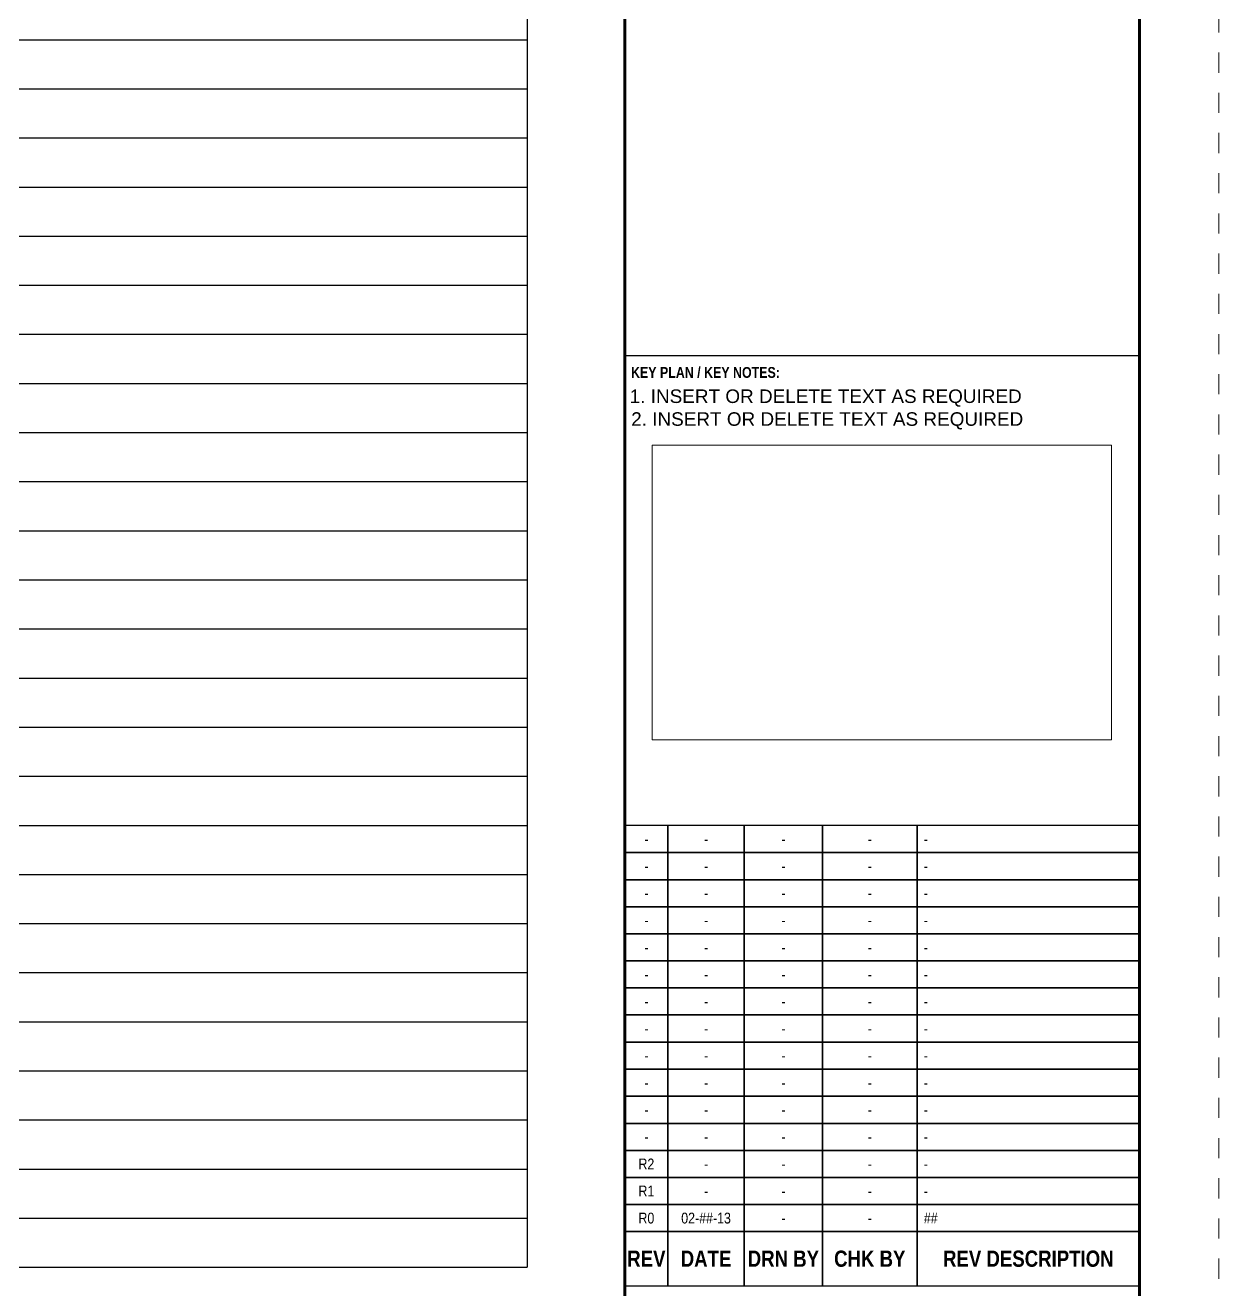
# Paper-space layout 'Symbols A2-3' of a CAD drawing. Header units: inches. Extents: x 0 to 23.5, y -6.1 to 17.1.
# Drawn here: x 17.57 to 23.5, y 4.55 to 10.84 of the extents above; entities that cross this region are included whole.
import ezdxf
from ezdxf.enums import TextEntityAlignment as Align

# ---------------------------------------------------------------- set-up
doc = ezdxf.new("R2010")
doc.units = ezdxf.units.IN
doc.linetypes.add('DASHDOT', pattern=[1, 0.5, -0.25, 0, -0.25])
doc.layers.add('G-ANNO-REFR', color=253, linetype='DASHDOT', lineweight=5, plot=False)
for name, color, linetype, lineweight in [('G-ANNO-TEXT', 3, 'Continuous', 15), ('G-ANNO-TTLB', 7, 'Continuous', 50), ('G-PAPR-GRAY', 251, 'Continuous', 15), ('G-PAPR-MEDM', 6, 'Continuous', 30), ('G-PAPR-THCK', 4, 'Continuous', 100), ('G-PAPR-THIN', 20, 'Continuous', 5)]:
    doc.layers.add(name, color=color, linetype=linetype, lineweight=lineweight)
doc.styles.add('NOTES', font='arial.ttf', dxfattribs={"height": 2})
doc.styles.add('SMALL', font='arial.ttf', dxfattribs={"height": 0.09375})
doc.styles.get("Standard").update_dxf_attribs({"font": 'swissc.ttf'})
doc.styles.add('SUB-TITLE', font='swisscb.ttf')
doc.styles.add('SUB-TITLE-2', font='swissc.ttf')
doc.styles.add('TITLE', font='swisscb.ttf')

# ---------------------------------------------------------------- blocks, each defined once
blk = doc.blocks.new('KEY CONTAINER')
blk.add_lwpolyline([(0, 0), (67.86, 0), (67.86, 43.58), (0, 43.58)], close=True)
blk = doc.blocks.new('*U171')
at = {"layer": 'G-ANNO-REFR'}
blk.add_lwpolyline([(0, 0), (597, 0), (597, 435), (0, 435)], close=True, dxfattribs=at)
at = {"layer": 'G-PAPR-MEDM'}
for points in [[(522, 233.49), (587, 233.49)], [(522, 167.27), (587, 167.27)], [(522, 146.75), (587, 146.75)]]:
    blk.add_lwpolyline(points, dxfattribs=at)
for points in [[(527.4, 174.11), (522, 174.11), (522, 170.69), (527.4, 170.69)], [(537.07, 174.11), (527.4, 174.11), (527.4, 170.69), (537.07, 170.69)], [(546.95, 174.11), (537.07, 174.11), (537.07, 170.69), (546.95, 170.69)], [(558.9, 174.11), (546.95, 174.11), (546.95, 170.69), (558.9, 170.69)], [(587, 174.11), (558.9, 174.11), (558.9, 170.69), (587, 170.69)], [(527.4, 170.69), (522, 170.69), (522, 167.27), (527.4, 167.27)], [(537.07, 170.69), (527.4, 170.69), (527.4, 167.27), (537.07, 167.27)], [(546.95, 170.69), (537.07, 170.69), (537.07, 167.27), (546.95, 167.27)], [(558.9, 170.69), (546.95, 170.69), (546.95, 167.27), (558.9, 167.27)], [(587, 170.69), (558.9, 170.69), (558.9, 167.27), (587, 167.27)], [(527.4, 167.27), (522, 167.27), (522, 163.85), (527.4, 163.85)], [(537.07, 167.27), (527.4, 167.27), (527.4, 163.85), (537.07, 163.85)], [(546.95, 167.27), (537.07, 167.27), (537.07, 163.85), (546.95, 163.85)], [(558.9, 167.27), (546.95, 167.27), (546.95, 163.85), (558.9, 163.85)], [(587, 167.27), (558.9, 167.27), (558.9, 163.85), (587, 163.85)], [(527.4, 163.85), (522, 163.85), (522, 160.43), (527.4, 160.43)], [(537.07, 163.85), (527.4, 163.85), (527.4, 160.43), (537.07, 160.43)], [(546.95, 163.85), (537.07, 163.85), (537.07, 160.43), (546.95, 160.43)], [(558.9, 163.85), (546.95, 163.85), (546.95, 160.43), (558.9, 160.43)], [(587, 163.85), (558.9, 163.85), (558.9, 160.43), (587, 160.43)], [(527.4, 160.43), (522, 160.43), (522, 157.01), (527.4, 157.01)], [(537.07, 160.43), (527.4, 160.43), (527.4, 157.01), (537.07, 157.01)], [(546.95, 160.43), (537.07, 160.43), (537.07, 157.01), (546.95, 157.01)], [(558.9, 160.43), (546.95, 160.43), (546.95, 157.01), (558.9, 157.01)], [(587, 160.43), (558.9, 160.43), (558.9, 157.01), (587, 157.01)], [(527.4, 157.01), (522, 157.01), (522, 153.59), (527.4, 153.59)], [(537.07, 157.01), (527.4, 157.01), (527.4, 153.59), (537.07, 153.59)], [(546.95, 157.01), (537.07, 157.01), (537.07, 153.59), (546.95, 153.59)], [(558.9, 157.01), (546.95, 157.01), (546.95, 153.59), (558.9, 153.59)], [(587, 157.01), (558.9, 157.01), (558.9, 153.59), (587, 153.59)], [(527.4, 153.59), (522, 153.59), (522, 150.17), (527.4, 150.17)], [(537.07, 153.59), (527.4, 153.59), (527.4, 150.17), (537.07, 150.17)], [(546.95, 153.59), (537.07, 153.59), (537.07, 150.17), (546.95, 150.17)], [(558.9, 153.59), (546.95, 153.59), (546.95, 150.17), (558.9, 150.17)], [(587, 153.59), (558.9, 153.59), (558.9, 150.17), (587, 150.17)], [(527.4, 150.17), (522, 150.17), (522, 146.75), (527.4, 146.75)], [(537.07, 150.17), (527.4, 150.17), (527.4, 146.75), (537.07, 146.75)], [(546.95, 150.17), (537.07, 150.17), (537.07, 146.75), (546.95, 146.75)], [(558.9, 150.17), (546.95, 150.17), (546.95, 146.75), (558.9, 146.75)], [(587, 150.17), (558.9, 150.17), (558.9, 146.75), (587, 146.75)], [(527.4, 146.75), (522, 146.75), (522, 143.32), (527.4, 143.32)], [(537.07, 146.75), (527.4, 146.75), (527.4, 143.32), (537.07, 143.32)], [(546.95, 146.75), (537.07, 146.75), (537.07, 143.32), (546.95, 143.32)], [(558.9, 146.75), (546.95, 146.75), (546.95, 143.32), (558.9, 143.32)], [(587, 146.75), (558.9, 146.75), (558.9, 143.32), (587, 143.32)], [(527.4, 143.32), (522, 143.32), (522, 139.9), (527.4, 139.9)], [(537.07, 143.32), (527.4, 143.32), (527.4, 139.9), (537.07, 139.9)], [(546.95, 143.32), (537.07, 143.32), (537.07, 139.9), (546.95, 139.9)], [(558.9, 143.32), (546.95, 143.32), (546.95, 139.9), (558.9, 139.9)], [(587, 143.32), (558.9, 143.32), (558.9, 139.9), (587, 139.9)], [(527.4, 139.9), (522, 139.9), (522, 136.48), (527.4, 136.48)], [(537.07, 139.9), (527.4, 139.9), (527.4, 136.48), (537.07, 136.48)], [(546.95, 139.9), (537.07, 139.9), (537.07, 136.48), (546.95, 136.48)], [(558.9, 139.9), (546.95, 139.9), (546.95, 136.48), (558.9, 136.48)], [(587, 139.9), (558.9, 139.9), (558.9, 136.48), (587, 136.48)], [(527.4, 136.48), (522, 136.48), (522, 133.06), (527.4, 133.06)], [(537.07, 136.48), (527.4, 136.48), (527.4, 133.06), (537.07, 133.06)], [(546.95, 136.48), (537.07, 136.48), (537.07, 133.06), (546.95, 133.06)], [(558.9, 136.48), (546.95, 136.48), (546.95, 133.06), (558.9, 133.06)], [(587, 136.48), (558.9, 136.48), (558.9, 133.06), (587, 133.06)], [(527.4, 133.06), (522, 133.06), (522, 129.64), (527.4, 129.64)], [(537.07, 133.06), (527.4, 133.06), (527.4, 129.64), (537.07, 129.64)], [(546.95, 133.06), (537.07, 133.06), (537.07, 129.64), (546.95, 129.64)], [(558.9, 133.06), (546.95, 133.06), (546.95, 129.64), (558.9, 129.64)], [(587, 133.06), (558.9, 133.06), (558.9, 129.64), (587, 129.64)], [(527.4, 129.64), (522, 129.64), (522, 126.22), (527.4, 126.22)], [(537.07, 129.64), (527.4, 129.64), (527.4, 126.22), (537.07, 126.22)], [(546.95, 129.64), (537.07, 129.64), (537.07, 126.22), (546.95, 126.22)], [(558.9, 129.64), (546.95, 129.64), (546.95, 126.22), (558.9, 126.22)], [(587, 129.64), (558.9, 129.64), (558.9, 126.22), (587, 126.22)], [(527.4, 126.22), (522, 126.22), (522, 122.8), (527.4, 122.8)], [(537.07, 126.22), (527.4, 126.22), (527.4, 122.8), (537.07, 122.8)], [(546.95, 126.22), (537.07, 126.22), (537.07, 122.8), (546.95, 122.8)], [(558.9, 126.22), (546.95, 126.22), (546.95, 122.8), (558.9, 122.8)], [(587, 126.22), (558.9, 126.22), (558.9, 122.8), (587, 122.8)], [(527.4, 122.8), (522, 122.8), (522, 115.96), (527.4, 115.96)], [(537.07, 122.8), (527.4, 122.8), (527.4, 115.96), (537.07, 115.96)], [(546.95, 122.8), (537.07, 122.8), (537.07, 115.96), (546.95, 115.96)], [(558.9, 122.8), (546.95, 122.8), (546.95, 115.96), (558.9, 115.96)], [(587, 122.8), (558.9, 122.8), (558.9, 115.96), (587, 115.96)], [(522, 115.96), (587, 115.96), (587, 112.53), (522, 112.53)]]:
    blk.add_lwpolyline(points, close=True, dxfattribs=at)
at = {"layer": 'G-PAPR-THCK'}
blk.add_lwpolyline([(20, 425), (587, 425), (587, 10), (20, 10)], close=True, dxfattribs=at)
blk.add_lwpolyline([(522, 10), (522, 425)], dxfattribs=at)
at = {"layer": 'G-PAPR-THIN'}
blk.add_lwpolyline([(522, 425), (587, 425), (587, 10), (522, 10)], close=True, dxfattribs=at)
at = {"layer": 'G-PAPR-THIN', "xscale": 0.8552631579099921, "yscale": 0.8552631579099921, "zscale": 0.8552631579099921}
blk.add_blockref('KEY CONTAINER', (525.42, 184.92), dxfattribs=at)
at = {"layer": 'G-ANNO-TEXT'}
for tag, p, height, style in [('GENERAL_NOTES_001', (522.6, 418.95), 1.71, 'NOTES'), ('GENERAL_NOTES_002', (522.86, 416.07), 1.71, 'NOTES'), ('GENERAL_NOTES_003', (522.86, 413.19), 1.71, 'NOTES'), ('GENERAL_NOTES_004', (522.86, 410.31), 1.71, 'NOTES'), ('GENERAL_NOTES_005', (522.86, 407.43), 1.71, 'NOTES'), ('GENERAL_NOTES_006', (522.86, 404.55), 1.71, 'NOTES'), ('GENERAL_NOTES_007', (522.86, 401.7), 1.71, 'NOTES'), ('GENERAL_NOTES_008', (522.79, 398.82), 1.71, 'NOTES'), ('GENERAL_NOTES_009', (522.86, 395.93), 1.71, 'NOTES'), ('GENERAL_NOTES_010', (522.86, 393.05), 1.71, 'NOTES'), ('GENERAL_NOTES_011', (522.86, 390.17), 1.71, 'NOTES'), ('GENERAL_NOTES_012', (522.86, 387.29), 1.71, 'NOTES'), ('GENERAL_NOTES_013', (522.86, 384.41), 1.71, 'NOTES'), ('GENERAL_NOTES_014', (522.86, 381.53), 1.71, 'NOTES'), ('GENERAL_NOTES_015', (522.86, 378.65), 1.71, 'NOTES'), ('GENERAL_NOTES_016', (522.86, 375.77), 1.71, 'NOTES'), ('GENERAL_NOTES_017', (522.75, 372.89), 1.71, 'NOTES'), ('GENERAL_NOTES_018', (522.86, 370), 1.71, 'NOTES'), ('GENERAL_NOTES_019', (522.82, 367.12), 1.71, 'NOTES'), ('GENERAL_NOTES_020', (522.86, 364.24), 1.71, 'NOTES'), ('GENERAL_NOTES_021', (522.76, 361.36), 1.71, 'NOTES'), ('GENERAL_NOTES_022', (522.86, 358.48), 1.71, 'NOTES'), ('GENERAL_NOTES_023', (522.77, 355.6), 1.71, 'NOTES'), ('GENERAL_NOTES_024', (522.86, 352.72), 1.71, 'NOTES'), ('GENERAL_NOTES_025', (522.74, 349.84), 1.71, 'NOTES'), ('GENERAL_NOTES_026', (522.86, 346.96), 1.71, 'NOTES'), ('GENERAL_NOTES_027', (522.86, 344.07), 1.71, 'NOTES'), ('GENERAL_NOTES_028', (522.86, 341.19), 1.71, 'NOTES'), ('GENERAL_NOTES_029', (522.86, 338.31), 1.71, 'NOTES'), ('GENERAL_NOTES_030', (522.76, 335.43), 1.71, 'NOTES'), ('GENERAL_NOTES_031', (522.86, 332.55), 1.71, 'NOTES'), ('GENERAL_NOTES_032', (522.86, 329.67), 1.71, 'NOTES'), ('GENERAL_NOTES_033', (522.86, 326.79), 1.71, 'NOTES'), ('GENERAL_NOTES_034', (522.76, 323.91), 1.71, 'NOTES'), ('GENERAL_NOTES_035', (522.86, 321.02), 1.71, 'NOTES'), ('SHEET_NOTES_001', (522.6, 299.97), 1.71, 'NOTES'), ('SHEET_NOTES_002', (522.79, 297.09), 1.71, 'NOTES'), ('SHEET_NOTES_003', (522.75, 294.21), 1.71, 'NOTES'), ('SHEET_NOTES_004', (522.82, 291.33), 1.71, 'NOTES'), ('SHEET_NOTES_005', (522.76, 288.45), 1.71, 'NOTES'), ('SHEET_NOTES_006', (522.77, 285.57), 1.71, 'NOTES'), ('SHEET_NOTES_007', (522.74, 282.68), 1.71, 'NOTES'), ('KEY_NOTES_001', (522.6, 227.5), 1.71, 'NOTES'), ('KEY_NOTES_002', (522.79, 224.62), 1.71, 'NOTES'), ('CLIENTNAME', (522.76, 103.62), 2.57, 'SUB-TITLE-2'), ('CLIENTADDRESS1', (522.76, 100.14), 1.71, 'SUB-TITLE-2'), ('CLIENTADDRESS2', (522.76, 97.24), 1.71, 'SUB-TITLE-2'), ('CLIENTPHONE', (522.76, 94.39), 1.71, 'SUB-TITLE-2'), ('DRAWING_NO', (538.25, 58.25), 3.42, 'SUB-TITLE-2')]:
    blk.add_attdef(tag, p, '', height=height, dxfattribs=dict(at, style=style))
at = {"layer": 'G-ANNO-TEXT', "style": 'SUB-TITLE-2'}
for tag, p in [('REV_NO14', (524.7, 172.4)), ('REV_DATE14', (532.24, 172.4)), ('DRAWN_BY14', (542.01, 172.4)), ('CHECKED_BY14', (552.92, 172.4)), ('REV_NO13', (524.7, 168.98)), ('REV_DATE13', (532.24, 168.98)), ('DRAWN_BY13', (542.01, 168.98)), ('CHECKED_BY13', (552.92, 168.98)), ('REV_NO12', (524.7, 165.56)), ('REV_DATE12', (532.24, 165.56)), ('DRAWN_BY12', (542.01, 165.56)), ('CHECKED_BY12', (552.92, 165.56)), ('REV_NO11', (524.7, 162.14)), ('REV_DATE11', (532.24, 162.14)), ('DRAWN_BY11', (542.01, 162.14)), ('CHECKED_BY11', (552.92, 162.14)), ('REV_NO10', (524.7, 158.72)), ('REV_DATE10', (532.24, 158.72)), ('DRAWN_BY10', (542.01, 158.72)), ('CHECKED_BY10', (552.92, 158.72)), ('REV_NO9', (524.7, 155.3)), ('REV_DATE9', (532.24, 155.3)), ('DRAWN_BY9', (542.01, 155.3)), ('CHECKED_BY9', (552.92, 155.3)), ('REV_NO8', (524.7, 151.88)), ('REV_DATE8', (532.24, 151.88)), ('DRAWN_BY8', (542.01, 151.88)), ('CHECKED_BY8', (552.92, 151.88)), ('REV_NO7', (524.7, 148.46)), ('REV_DATE7', (532.24, 148.46)), ('DRAWN_BY7', (542.01, 148.46)), ('CHECKED_BY7', (552.92, 148.46)), ('REV_NO6', (524.7, 145.03)), ('REV_DATE6', (532.24, 145.03)), ('DRAWN_BY6', (542.01, 145.03)), ('CHECKED_BY6', (552.92, 145.03)), ('REV_NO5', (524.7, 141.61)), ('REV_DATE5', (532.24, 141.61)), ('DRAWN_BY5', (542.01, 141.61)), ('CHECKED_BY5', (552.92, 141.61)), ('REV_NO4', (524.7, 138.19)), ('REV_DATE4', (532.24, 138.19)), ('DRAWN_BY4', (542.01, 138.19)), ('CHECKED_BY4', (552.92, 138.19)), ('REV_NO3', (524.7, 134.77)), ('REV_DATE3', (532.24, 134.77)), ('DRAWN_BY3', (542.01, 134.77)), ('CHECKED_BY3', (552.92, 134.77)), ('REV_NO2', (524.7, 131.35)), ('REV_DATE2', (532.24, 131.35)), ('DRAWN_BY2', (542.01, 131.35)), ('CHECKED_BY2', (552.92, 131.35)), ('REV_NO1', (524.7, 127.93)), ('REV_DATE1', (532.24, 127.93)), ('DRAWN_BY1', (542.01, 127.93)), ('CHECKED_BY1', (552.92, 127.93)), ('REV_NO0', (524.7, 124.51)), ('REV_DATE0', (532.24, 124.51)), ('DRAWN_BY0', (542.01, 124.51)), ('CHECKED_BY0', (552.92, 124.51))]:
    blk.add_attdef(tag, text='', height=1.37, dxfattribs=at).set_placement(p, align=Align.MIDDLE)
for tag, p in [('REV_DESCRIPTION14', (559.75, 172.4)), ('REV_DESCRIPTION13', (559.75, 168.98)), ('REV_DESCRIPTION12', (559.75, 165.56)), ('REV_DESCRIPTION11', (559.75, 162.14)), ('REV_DESCRIPTION10', (559.75, 158.72)), ('REV_DESCRIPTION9', (559.75, 155.3)), ('REV_DESCRIPTION8', (559.75, 151.88)), ('REV_DESCRIPTION7', (559.75, 148.46)), ('REV_DESCRIPTION6', (559.75, 145.03)), ('REV_DESCRIPTION5', (559.75, 141.61)), ('REV_DESCRIPTION4', (559.75, 138.19)), ('REV_DESCRIPTION3', (559.75, 134.77)), ('REV_DESCRIPTION2', (559.75, 131.35)), ('REV_DESCRIPTION1', (559.75, 127.93)), ('REV_DESCRIPTION0', (559.75, 124.51))]:
    blk.add_attdef(tag, text='', height=1.37, dxfattribs=at).set_placement(p, align=Align.MIDDLE_LEFT)
for tag, p in [('PROJECT_NAME1', (538.25, 91.88)), ('PROJECT_NAME2', (538.25, 88.46)), ('PROJECT_CODE', (538.25, 84.41)), ('RELEASE', (538.25, 80.62)), ('STAGE', (538.25, 76.76)), ('DRAWING_TITLE', (538.25, 72.91))]:
    blk.add_attdef(tag, text='', height=2.05, dxfattribs=at).set_placement(p, align=Align.TOP_LEFT)
at = {"layer": 'G-ANNO-TEXT'}
for tag, height, style, p in [('CURRENT_REV', 3.42, 'TITLE', (579.3, 58.25)), ('DRAWN_BY', 2.05, 'SUB-TITLE-2', (529.7, 50.63)), ('CHECKED_BY', 2.05, 'SUB-TITLE-2', (545.95, 50.63)), ('SCALE', 2.05, 'SUB-TITLE-2', (563.05, 50.63)), ('ISSUE_DATE', 2.05, 'SUB-TITLE-2', (579.3, 50.63))]:
    blk.add_attdef(tag, text='', height=height, dxfattribs=dict(at, style=style)).set_placement(p, align=Align.CENTER)
at = {"layer": 'G-ANNO-TEXT', "style": 'SUB-TITLE'}
blk.add_attdef('FILE_NAME', text='', height=1.37, rotation=90, dxfattribs=at).set_placement((587.85, 19.35), align=Align.TOP_LEFT)
at = {"layer": 'G-PAPR-MEDM', "lineweight": 50, "style": 'TITLE'}
blk.add_text('KEY PLAN / KEY NOTES:', height=1.3684, dxfattribs=at).set_placement((522.76, 230.68))
at = {"layer": 'G-PAPR-MEDM', "lineweight": 50, "style": 'SUB-TITLE'}
for s, height, p in [('REV', 2.053, (524.7, 119.38)), ('DATE', 2.053, (532.24, 119.38)), ('DRN BY', 2.053, (542.01, 119.38)), ('CHK BY', 2.053, (552.92, 119.38)), ('REV DESCRIPTION', 2.0526, (572.95, 119.38))]:
    blk.add_text(s, height=height, dxfattribs=at).set_placement(p, align=Align.MIDDLE)
blk = doc.blocks.new('*T141')
at = {"layer": 'G-PAPR-GRAY', "color": 7, "linetype": 'ByBlock', "lineweight": -2, "transparency": 16777216}
for p, q in [((0, 0), (6.304, 0)), ((0, 0), (0, -0.2443)), ((0, -3.1756), (1.5456, -3.1756)), ((0, -3.1756), (0, -3.4199)), ((1.5456, -3.1756), (1.5456, -3.4199)), ((0, -6.3513), (1.5456, -6.3513)), ((0, -6.3513), (0, -6.5956)), ((1.5456, -6.3513), (1.5456, -6.5956)), ((0, -9.5269), (1.5456, -9.5269)), ((0, -9.5269), (0, -9.7712)), ((1.5456, -9.5269), (1.5456, -9.7712))]:
    blk.add_line(p, q, dxfattribs=at)
at = {"layer": 'G-PAPR-GRAY', "linetype": 'ByBlock', "lineweight": -2, "transparency": 16777216}
for p, q in [((6.304, 0), (6.304, -0.2443)), ((6.304, -3.1756), (6.304, -3.4199)), ((6.304, -6.3513), (6.304, -6.5956)), ((6.304, -9.5269), (6.304, -9.7712))]:
    blk.add_line(p, q, dxfattribs=at)
at = {"layer": 'G-PAPR-GRAY', "color": 0, "linetype": 'ByBlock', "lineweight": -2, "transparency": 16777216}
for p, q in [((0, -0.2443), (6.304, -0.2443)), ((0, -0.2443), (0, -3.1756)), ((1.5456, -0.2443), (1.5456, -2.6871)), ((6.304, -0.2443), (6.304, -3.1756)), ((0, -0.4886), (6.304, -0.4886)), ((0, -0.7328), (6.304, -0.7328)), ((0, -0.9771), (6.304, -0.9771)), ((0, -1.2214), (6.304, -1.2214)), ((0, -1.4657), (6.304, -1.4657)), ((0, -1.71), (6.304, -1.71)), ((0, -1.9542), (6.304, -1.9542)), ((0, -2.1985), (6.304, -2.1985)), ((0, -2.4428), (6.304, -2.4428)), ((0, -2.6871), (6.304, -2.6871)), ((0, -2.9314), (6.304, -2.9314)), ((1.5456, -2.9314), (1.5456, -3.1756)), ((1.5456, -3.1756), (6.304, -3.1756)), ((0, -3.4199), (6.304, -3.4199)), ((0, -3.4199), (0, -6.3513)), ((1.5456, -3.4199), (1.5456, -5.3742)), ((6.304, -3.4199), (6.304, -6.3513)), ((0, -3.6642), (6.304, -3.6642)), ((0, -3.9085), (6.304, -3.9085)), ((0, -4.1528), (6.304, -4.1528)), ((0, -4.397), (6.304, -4.397)), ((0, -4.6413), (6.304, -4.6413)), ((0, -4.8856), (6.304, -4.8856)), ((0, -5.1299), (6.304, -5.1299)), ((0, -5.3742), (6.304, -5.3742)), ((0, -5.6184), (6.304, -5.6184)), ((1.5456, -5.6184), (1.5456, -6.3513)), ((0, -5.8627), (6.304, -5.8627)), ((0, -6.107), (6.304, -6.107)), ((1.5456, -6.3513), (6.304, -6.3513)), ((0, -6.5956), (6.304, -6.5956)), ((0, -6.5956), (0, -9.5269)), ((1.5456, -6.5956), (1.5456, -8.0612)), ((6.304, -6.5956), (6.304, -9.5269)), ((0, -6.8398), (6.304, -6.8398)), ((0, -7.0841), (6.304, -7.0841)), ((0, -7.3284), (6.304, -7.3284)), ((0, -7.5727), (6.304, -7.5727)), ((0, -7.817), (6.304, -7.817)), ((0, -8.0612), (6.304, -8.0612)), ((0, -8.3055), (6.304, -8.3055)), ((1.5456, -8.3055), (1.5456, -9.5269)), ((0, -8.5498), (6.304, -8.5498)), ((0, -8.7941), (6.304, -8.7941)), ((0, -9.0384), (6.304, -9.0384)), ((0, -9.2826), (6.304, -9.2826)), ((1.5456, -9.5269), (6.304, -9.5269)), ((0, -9.7712), (6.304, -9.7712)), ((0, -9.7712), (0, -10.7483)), ((1.5456, -9.7712), (1.5456, -10.7483)), ((6.304, -9.7712), (6.304, -10.7483)), ((0, -10.0155), (6.304, -10.0155)), ((0, -10.2598), (6.304, -10.2598)), ((0, -10.504), (6.304, -10.504)), ((0, -10.7483), (6.304, -10.7483))]:
    blk.add_line(p, q, dxfattribs=at)
at = {"layer": 'G-PAPR-GRAY', "color": 9, "transparency": 16777216}
for points in [[(0, 0), (0, -0.2443), (6.304, 0), (6.304, -0.2443)], [(0, -3.1756), (0, -3.4199), (1.5456, -3.1756), (1.5456, -3.4199)], [(0, -6.3513), (0, -6.5956), (1.5456, -6.3513), (1.5456, -6.5956)], [(0, -9.5269), (0, -9.7712), (1.5456, -9.5269), (1.5456, -9.7712)]]:
    blk.add_solid(points, dxfattribs=at)
at = {"layer": 'G-PAPR-GRAY', "color": 7, "transparency": 16777216, "char_height": 0.09456, "attachment_point": 2, "style": 'SMALL'}
for s, insert, width in [('{\\fArial|b0|i0|c0;WALLS', (3.152, -0.0591), 6.1858), ('{\\fArial|b0|i0|c0;', (0.7728, -0.3034), 1.427449), ('{\\fArial|b0|i0|c0;', (3.9248, -0.3034), 4.640151), ('{\\fArial|b0|i0|c0;', (0.7728, -0.5477), 1.427449), ('{\\fArial|b0|i0|c0;', (3.9248, -0.5477), 4.640151), ('{\\fArial|b0|i0|c0;', (0.7728, -0.7919), 1.427449), ('{\\fArial|b0|i0|c0;', (3.9248, -0.7919), 4.640151), ('{\\fArial|b0|i0|c0;', (0.7728, -1.0362), 1.427449), ('{\\fArial|b0|i0|c0;', (3.9248, -1.0362), 4.640151), ('{\\fArial|b0|i0|c0;', (0.7728, -1.2805), 1.427449), ('{\\fArial|b0|i0|c0;', (3.9248, -1.2805), 4.640151), ('{\\fArial|b0|i0|c0;', (0.7728, -1.5248), 1.427449), ('{\\fArial|b0|i0|c0;', (3.9248, -1.5248), 4.640151), ('{\\fArial|b0|i0|c0;', (0.7728, -1.7691), 1.427449), ('{\\fArial|b0|i0|c0;', (3.9248, -1.7691), 4.640151), ('{\\fArial|b0|i0|c0;', (0.7728, -2.0133), 1.427449), ('{\\fArial|b0|i0|c0;', (3.9248, -2.0133), 4.640151), ('{\\fArial|b0|i0|c0;', (0.7728, -2.2576), 1.427449), ('{\\fArial|b0|i0|c0;', (3.9248, -2.2576), 4.640151), ('{\\fArial|b0|i0|c0;', (0.7728, -2.5019), 1.427449), ('{\\fArial|b0|i0|c0;', (3.9248, -2.5019), 4.640151), ('{\\fArial|b0|i0|c0;SKIRTING', (3.152, -2.7462), 6.1858), ('{\\fArial|b0|i0|c0;', (0.7728, -2.9905), 1.427449), ('{\\fArial|b0|i0|c0;', (3.9248, -2.9905), 4.640151), ('{\\fArial|b0|i0|c0;', (0.7728, -3.2347), 1.427449), ('{\\fArial|b0|i0|c0;', (0.7728, -3.479), 1.427449), ('{\\fArial|b0|i0|c0;', (3.9248, -3.479), 4.640151), ('{\\fArial|b0|i0|c0;', (0.7728, -3.7233), 1.427449), ('{\\fArial|b0|i0|c0;', (3.9248, -3.7233), 4.640151), ('{\\fArial|b0|i0|c0;', (0.7728, -3.9676), 1.427449), ('{\\fArial|b0|i0|c0;', (3.9248, -3.9676), 4.640151), ('{\\fArial|b0|i0|c0;', (0.7728, -4.2119), 1.427449), ('{\\fArial|b0|i0|c0;', (3.9248, -4.2119), 4.640151), ('{\\fArial|b0|i0|c0;', (0.7728, -4.4561), 1.427449), ('{\\fArial|b0|i0|c0;', (3.9248, -4.4561), 4.640151), ('{\\fArial|b0|i0|c0;', (0.7728, -4.7004), 1.427449), ('{\\fArial|b0|i0|c0;', (3.9248, -4.7004), 4.640151), ('{\\fArial|b0|i0|c0;', (0.7728, -4.9447), 1.427449), ('{\\fArial|b0|i0|c0;', (3.9248, -4.9447), 4.640151), ('{\\fArial|b0|i0|c0;', (0.7728, -5.189), 1.427449), ('{\\fArial|b0|i0|c0;', (3.9248, -5.189), 4.640151), ('{\\fArial|b0|i0|c0;FLOORING', (3.152, -5.4333), 6.1858), ('{\\fArial|b0|i0|c0;', (0.7728, -5.6775), 1.427449), ('{\\fArial|b0|i0|c0;', (3.9248, -5.6775), 4.640151), ('{\\fArial|b0|i0|c0;', (0.7728, -5.9218), 1.427449), ('{\\fArial|b0|i0|c0;', (3.9248, -5.9218), 4.640151), ('{\\fArial|b0|i0|c0;', (0.7728, -6.1661), 1.427449), ('{\\fArial|b0|i0|c0;', (3.9248, -6.1661), 4.640151), ('{\\fArial|b0|i0|c0;', (0.7728, -6.4104), 1.427449), ('{\\fArial|b0|i0|c0;', (0.7728, -6.6547), 1.427449), ('{\\fArial|b0|i0|c0;', (3.9248, -6.6547), 4.640151), ('{\\fArial|b0|i0|c0;', (0.7728, -6.8989), 1.427449), ('{\\fArial|b0|i0|c0;', (3.9248, -6.8989), 4.640151), ('{\\fArial|b0|i0|c0;', (0.7728, -7.1432), 1.427449), ('{\\fArial|b0|i0|c0;', (3.9248, -7.1432), 4.640151), ('{\\fArial|b0|i0|c0;', (0.7728, -7.3875), 1.427449), ('{\\fArial|b0|i0|c0;', (3.9248, -7.3875), 4.640151), ('{\\fArial|b0|i0|c0;', (0.7728, -7.6318), 1.427449), ('{\\fArial|b0|i0|c0;', (3.9248, -7.6318), 4.640151), ('{\\fArial|b0|i0|c0;', (0.7728, -7.8761), 1.427449), ('{\\fArial|b0|i0|c0;', (3.9248, -7.8761), 4.640151), ('{\\fArial|b0|i0|c0;CEILING', (3.152, -8.1203), 6.1858), ('{\\fArial|b0|i0|c0;', (0.7728, -8.3646), 1.427449), ('{\\fArial|b0|i0|c0;', (3.9248, -8.3646), 4.640151), ('{\\fArial|b0|i0|c0;', (0.7728, -8.6089), 1.427449), ('{\\fArial|b0|i0|c0;', (3.9248, -8.6089), 4.640151), ('{\\fArial|b0|i0|c0;', (0.7728, -8.8532), 1.427449), ('{\\fArial|b0|i0|c0;', (3.9248, -8.8532), 4.640151), ('{\\fArial|b0|i0|c0;', (0.7728, -9.0975), 1.427449), ('{\\fArial|b0|i0|c0;', (3.9248, -9.0975), 4.640151), ('{\\fArial|b0|i0|c0;', (0.7728, -9.3417), 1.427449), ('{\\fArial|b0|i0|c0;', (3.9248, -9.3417), 4.640151), ('{\\fArial|b0|i0|c0;', (0.7728, -9.586), 1.427449), ('{\\fArial|b0|i0|c0;', (0.7728, -9.8303), 1.427449), ('{\\fArial|b0|i0|c0;', (3.9248, -9.8303), 4.640151), ('{\\fArial|b0|i0|c0;', (0.7728, -10.0746), 1.427449), ('{\\fArial|b0|i0|c0;', (3.9248, -10.0746), 4.640151), ('{\\fArial|b0|i0|c0;', (0.7728, -10.3189), 1.427449), ('{\\fArial|b0|i0|c0;', (3.9248, -10.3189), 4.640151), ('{\\fArial|b0|i0|c0;', (0.7728, -10.5631), 1.427449), ('{\\fArial|b0|i0|c0;', (3.9248, -10.5631), 4.640151)]:
    blk.add_mtext(s, dxfattribs=dict(at, insert=insert, width=width))
at = {"layer": 'G-PAPR-GRAY', "color": 0, "transparency": 16777216, "char_height": 0.111196, "width": 4.640151, "attachment_point": 7}
for insert in [(1.6047, -3.3608), (1.6047, -6.5365), (1.6047, -9.7121)]:
    blk.add_mtext('{\\fArial|b0|i0|c0;', dxfattribs=dict(at, insert=insert))

psp = doc.layouts.new('Symbols A2-3')

# ---------------------------------------------------------------- block references
psp.add_blockref('*T141', (13.7613, 15.4054))
at = {"layer": 'G-ANNO-TTLB'}
ref = psp.add_blockref('*U171', (0, 0), dxfattribs=dict(at, xscale=0.03937007874015748, yscale=0.03937007874015748, zscale=0.03937007874015748))
ref.add_attrib('REV_DESCRIPTION0', '##', dxfattribs={"layer": 'G-ANNO-TEXT', "height": 0.05387, "style": 'SUB-TITLE-2'}).set_placement((22.0375, 4.9019), align=Align.MIDDLE_LEFT)
ref.add_attrib('CHECKED_BY0', '-', dxfattribs={"layer": 'G-ANNO-TEXT', "height": 0.0539, "style": 'SUB-TITLE-2'}).set_placement((21.7686, 4.9019), align=Align.MIDDLE)
ref.add_attrib('DRAWN_BY0', '-', dxfattribs={"layer": 'G-ANNO-TEXT', "height": 0.0539, "style": 'SUB-TITLE-2'}).set_placement((21.339, 4.9019), align=Align.MIDDLE)
ref.add_attrib('REV_DATE0', '02-##-13', dxfattribs={"layer": 'G-ANNO-TEXT', "height": 0.05387, "style": 'SUB-TITLE-2'}).set_placement((20.9543, 4.9019), align=Align.MIDDLE)
ref.add_attrib('REV_NO0', 'R0', dxfattribs={"layer": 'G-ANNO-TEXT', "height": 0.05387, "style": 'SUB-TITLE-2'}).set_placement((20.6576, 4.9019), align=Align.MIDDLE)
ref.add_attrib('REV_DESCRIPTION1', '-', dxfattribs={"layer": 'G-ANNO-TEXT', "height": 0.0539, "style": 'SUB-TITLE-2'}).set_placement((22.0375, 5.0366), align=Align.MIDDLE_LEFT)
ref.add_attrib('CHECKED_BY1', '-', dxfattribs={"layer": 'G-ANNO-TEXT', "height": 0.0539, "style": 'SUB-TITLE-2'}).set_placement((21.7686, 5.0366), align=Align.MIDDLE)
ref.add_attrib('DRAWN_BY1', '-', dxfattribs={"layer": 'G-ANNO-TEXT', "height": 0.0539, "style": 'SUB-TITLE-2'}).set_placement((21.339, 5.0366), align=Align.MIDDLE)
ref.add_attrib('REV_DATE1', '-', dxfattribs={"layer": 'G-ANNO-TEXT', "height": 0.0539, "style": 'SUB-TITLE-2'}).set_placement((20.9543, 5.0366), align=Align.MIDDLE)
ref.add_attrib('REV_NO1', 'R1', dxfattribs={"layer": 'G-ANNO-TEXT', "height": 0.05387, "style": 'SUB-TITLE-2'}).set_placement((20.6576, 5.0366), align=Align.MIDDLE)
ref.add_attrib('REV_DESCRIPTION2', '-', dxfattribs={"layer": 'G-ANNO-TEXT', "height": 0.0539, "style": 'SUB-TITLE-2'}).set_placement((22.0375, 5.1713), align=Align.MIDDLE_LEFT)
ref.add_attrib('CHECKED_BY2', '-', dxfattribs={"layer": 'G-ANNO-TEXT', "height": 0.0539, "style": 'SUB-TITLE-2'}).set_placement((21.7686, 5.1713), align=Align.MIDDLE)
ref.add_attrib('DRAWN_BY2', '-', dxfattribs={"layer": 'G-ANNO-TEXT', "height": 0.0539, "style": 'SUB-TITLE-2'}).set_placement((21.339, 5.1713), align=Align.MIDDLE)
ref.add_attrib('REV_DATE2', '-', dxfattribs={"layer": 'G-ANNO-TEXT', "height": 0.0539, "style": 'SUB-TITLE-2'}).set_placement((20.9543, 5.1713), align=Align.MIDDLE)
ref.add_attrib('REV_NO2', 'R2', dxfattribs={"layer": 'G-ANNO-TEXT', "height": 0.05387, "style": 'SUB-TITLE-2'}).set_placement((20.6576, 5.1713), align=Align.MIDDLE)
ref.add_attrib('REV_DESCRIPTION3', '-', dxfattribs={"layer": 'G-ANNO-TEXT', "height": 0.0539, "style": 'SUB-TITLE-2'}).set_placement((22.0375, 5.306), align=Align.MIDDLE_LEFT)
ref.add_attrib('CHECKED_BY3', '-', dxfattribs={"layer": 'G-ANNO-TEXT', "height": 0.0539, "style": 'SUB-TITLE-2'}).set_placement((21.7686, 5.306), align=Align.MIDDLE)
ref.add_attrib('DRAWN_BY3', '-', dxfattribs={"layer": 'G-ANNO-TEXT', "height": 0.0539, "style": 'SUB-TITLE-2'}).set_placement((21.339, 5.306), align=Align.MIDDLE)
ref.add_attrib('REV_DATE3', '-', dxfattribs={"layer": 'G-ANNO-TEXT', "height": 0.0539, "style": 'SUB-TITLE-2'}).set_placement((20.9543, 5.306), align=Align.MIDDLE)
ref.add_attrib('REV_NO3', '-', dxfattribs={"layer": 'G-ANNO-TEXT', "height": 0.0539, "style": 'SUB-TITLE-2'}).set_placement((20.6576, 5.306), align=Align.MIDDLE)
ref.add_attrib('REV_DESCRIPTION4', '-', dxfattribs={"layer": 'G-ANNO-TEXT', "height": 0.0539, "style": 'SUB-TITLE-2'}).set_placement((22.0375, 5.4407), align=Align.MIDDLE_LEFT)
ref.add_attrib('CHECKED_BY4', '-', dxfattribs={"layer": 'G-ANNO-TEXT', "height": 0.0539, "style": 'SUB-TITLE-2'}).set_placement((21.7686, 5.4407), align=Align.MIDDLE)
ref.add_attrib('DRAWN_BY4', '-', dxfattribs={"layer": 'G-ANNO-TEXT', "height": 0.0539, "style": 'SUB-TITLE-2'}).set_placement((21.339, 5.4407), align=Align.MIDDLE)
ref.add_attrib('REV_DATE4', '-', dxfattribs={"layer": 'G-ANNO-TEXT', "height": 0.0539, "style": 'SUB-TITLE-2'}).set_placement((20.9543, 5.4407), align=Align.MIDDLE)
ref.add_attrib('REV_NO4', '-', dxfattribs={"layer": 'G-ANNO-TEXT', "height": 0.0539, "style": 'SUB-TITLE-2'}).set_placement((20.6576, 5.4407), align=Align.MIDDLE)
ref.add_attrib('REV_DESCRIPTION5', '-', dxfattribs={"layer": 'G-ANNO-TEXT', "height": 0.0539, "style": 'SUB-TITLE-2'}).set_placement((22.0375, 5.5753), align=Align.MIDDLE_LEFT)
ref.add_attrib('CHECKED_BY5', '-', dxfattribs={"layer": 'G-ANNO-TEXT', "height": 0.0539, "style": 'SUB-TITLE-2'}).set_placement((21.7686, 5.5753), align=Align.MIDDLE)
ref.add_attrib('DRAWN_BY5', '-', dxfattribs={"layer": 'G-ANNO-TEXT', "height": 0.0539, "style": 'SUB-TITLE-2'}).set_placement((21.339, 5.5753), align=Align.MIDDLE)
ref.add_attrib('REV_DATE5', '-', dxfattribs={"layer": 'G-ANNO-TEXT', "height": 0.0539, "style": 'SUB-TITLE-2'}).set_placement((20.9543, 5.5753), align=Align.MIDDLE)
ref.add_attrib('REV_NO5', '-', dxfattribs={"layer": 'G-ANNO-TEXT', "height": 0.0539, "style": 'SUB-TITLE-2'}).set_placement((20.6576, 5.5753), align=Align.MIDDLE)
ref.add_attrib('REV_DESCRIPTION6', '-', dxfattribs={"layer": 'G-ANNO-TEXT', "height": 0.0539, "style": 'SUB-TITLE-2'}).set_placement((22.0375, 5.71), align=Align.MIDDLE_LEFT)
ref.add_attrib('CHECKED_BY6', '-', dxfattribs={"layer": 'G-ANNO-TEXT', "height": 0.0539, "style": 'SUB-TITLE-2'}).set_placement((21.7686, 5.71), align=Align.MIDDLE)
ref.add_attrib('DRAWN_BY6', '-', dxfattribs={"layer": 'G-ANNO-TEXT', "height": 0.0539, "style": 'SUB-TITLE-2'}).set_placement((21.339, 5.71), align=Align.MIDDLE)
ref.add_attrib('REV_DATE6', '-', dxfattribs={"layer": 'G-ANNO-TEXT', "height": 0.0539, "style": 'SUB-TITLE-2'}).set_placement((20.9543, 5.71), align=Align.MIDDLE)
ref.add_attrib('REV_NO6', '-', dxfattribs={"layer": 'G-ANNO-TEXT', "height": 0.0539, "style": 'SUB-TITLE-2'}).set_placement((20.6576, 5.71), align=Align.MIDDLE)
ref.add_attrib('REV_DESCRIPTION7', '-', dxfattribs={"layer": 'G-ANNO-TEXT', "height": 0.0539, "style": 'SUB-TITLE-2'}).set_placement((22.0375, 5.8447), align=Align.MIDDLE_LEFT)
ref.add_attrib('CHECKED_BY7', '-', dxfattribs={"layer": 'G-ANNO-TEXT', "height": 0.0539, "style": 'SUB-TITLE-2'}).set_placement((21.7686, 5.8447), align=Align.MIDDLE)
ref.add_attrib('DRAWN_BY7', '-', dxfattribs={"layer": 'G-ANNO-TEXT', "height": 0.0539, "style": 'SUB-TITLE-2'}).set_placement((21.339, 5.8447), align=Align.MIDDLE)
ref.add_attrib('REV_DATE7', '-', dxfattribs={"layer": 'G-ANNO-TEXT', "height": 0.0539, "style": 'SUB-TITLE-2'}).set_placement((20.9543, 5.8447), align=Align.MIDDLE)
ref.add_attrib('REV_NO7', '-', dxfattribs={"layer": 'G-ANNO-TEXT', "height": 0.0539, "style": 'SUB-TITLE-2'}).set_placement((20.6576, 5.8447), align=Align.MIDDLE)
ref.add_attrib('REV_DESCRIPTION8', '-', dxfattribs={"layer": 'G-ANNO-TEXT', "height": 0.0539, "style": 'SUB-TITLE-2'}).set_placement((22.0375, 5.9794), align=Align.MIDDLE_LEFT)
ref.add_attrib('CHECKED_BY8', '-', dxfattribs={"layer": 'G-ANNO-TEXT', "height": 0.0539, "style": 'SUB-TITLE-2'}).set_placement((21.7686, 5.9794), align=Align.MIDDLE)
ref.add_attrib('DRAWN_BY8', '-', dxfattribs={"layer": 'G-ANNO-TEXT', "height": 0.0539, "style": 'SUB-TITLE-2'}).set_placement((21.339, 5.9794), align=Align.MIDDLE)
ref.add_attrib('REV_DATE8', '-', dxfattribs={"layer": 'G-ANNO-TEXT', "height": 0.0539, "style": 'SUB-TITLE-2'}).set_placement((20.9543, 5.9794), align=Align.MIDDLE)
ref.add_attrib('REV_NO8', '-', dxfattribs={"layer": 'G-ANNO-TEXT', "height": 0.0539, "style": 'SUB-TITLE-2'}).set_placement((20.6576, 5.9794), align=Align.MIDDLE)
ref.add_attrib('REV_DESCRIPTION9', '-', dxfattribs={"layer": 'G-ANNO-TEXT', "height": 0.0539, "style": 'SUB-TITLE-2'}).set_placement((22.0375, 6.1141), align=Align.MIDDLE_LEFT)
ref.add_attrib('CHECKED_BY9', '-', dxfattribs={"layer": 'G-ANNO-TEXT', "height": 0.0539, "style": 'SUB-TITLE-2'}).set_placement((21.7686, 6.1141), align=Align.MIDDLE)
ref.add_attrib('DRAWN_BY9', '-', dxfattribs={"layer": 'G-ANNO-TEXT', "height": 0.0539, "style": 'SUB-TITLE-2'}).set_placement((21.339, 6.1141), align=Align.MIDDLE)
ref.add_attrib('REV_DATE9', '-', dxfattribs={"layer": 'G-ANNO-TEXT', "height": 0.0539, "style": 'SUB-TITLE-2'}).set_placement((20.9543, 6.1141), align=Align.MIDDLE)
ref.add_attrib('REV_NO9', '-', dxfattribs={"layer": 'G-ANNO-TEXT', "height": 0.0539, "style": 'SUB-TITLE-2'}).set_placement((20.6576, 6.1141), align=Align.MIDDLE)
ref.add_attrib('REV_DESCRIPTION10', '-', dxfattribs={"layer": 'G-ANNO-TEXT', "height": 0.0539, "style": 'SUB-TITLE-2'}).set_placement((22.0375, 6.2488), align=Align.MIDDLE_LEFT)
ref.add_attrib('CHECKED_BY10', '-', dxfattribs={"layer": 'G-ANNO-TEXT', "height": 0.0539, "style": 'SUB-TITLE-2'}).set_placement((21.7686, 6.2488), align=Align.MIDDLE)
ref.add_attrib('DRAWN_BY10', '-', dxfattribs={"layer": 'G-ANNO-TEXT', "height": 0.0539, "style": 'SUB-TITLE-2'}).set_placement((21.339, 6.2488), align=Align.MIDDLE)
ref.add_attrib('REV_DATE10', '-', dxfattribs={"layer": 'G-ANNO-TEXT', "height": 0.0539, "style": 'SUB-TITLE-2'}).set_placement((20.9543, 6.2488), align=Align.MIDDLE)
ref.add_attrib('REV_NO10', '-', dxfattribs={"layer": 'G-ANNO-TEXT', "height": 0.0539, "style": 'SUB-TITLE-2'}).set_placement((20.6576, 6.2488), align=Align.MIDDLE)
ref.add_attrib('REV_DESCRIPTION11', '-', dxfattribs={"layer": 'G-ANNO-TEXT', "height": 0.0539, "style": 'SUB-TITLE-2'}).set_placement((22.0375, 6.3835), align=Align.MIDDLE_LEFT)
ref.add_attrib('CHECKED_BY11', '-', dxfattribs={"layer": 'G-ANNO-TEXT', "height": 0.0539, "style": 'SUB-TITLE-2'}).set_placement((21.7686, 6.3835), align=Align.MIDDLE)
ref.add_attrib('DRAWN_BY11', '-', dxfattribs={"layer": 'G-ANNO-TEXT', "height": 0.0539, "style": 'SUB-TITLE-2'}).set_placement((21.339, 6.3835), align=Align.MIDDLE)
ref.add_attrib('REV_DATE11', '-', dxfattribs={"layer": 'G-ANNO-TEXT', "height": 0.0539, "style": 'SUB-TITLE-2'}).set_placement((20.9543, 6.3835), align=Align.MIDDLE)
ref.add_attrib('REV_NO11', '-', dxfattribs={"layer": 'G-ANNO-TEXT', "height": 0.0539, "style": 'SUB-TITLE-2'}).set_placement((20.6576, 6.3835), align=Align.MIDDLE)
ref.add_attrib('REV_DESCRIPTION12', '-', dxfattribs={"layer": 'G-ANNO-TEXT', "height": 0.0539, "style": 'SUB-TITLE-2'}).set_placement((22.0375, 6.5181), align=Align.MIDDLE_LEFT)
ref.add_attrib('CHECKED_BY12', '-', dxfattribs={"layer": 'G-ANNO-TEXT', "height": 0.0539, "style": 'SUB-TITLE-2'}).set_placement((21.7686, 6.5181), align=Align.MIDDLE)
ref.add_attrib('DRAWN_BY12', '-', dxfattribs={"layer": 'G-ANNO-TEXT', "height": 0.0539, "style": 'SUB-TITLE-2'}).set_placement((21.339, 6.5181), align=Align.MIDDLE)
ref.add_attrib('REV_DATE12', '-', dxfattribs={"layer": 'G-ANNO-TEXT', "height": 0.0539, "style": 'SUB-TITLE-2'}).set_placement((20.9543, 6.5181), align=Align.MIDDLE)
ref.add_attrib('REV_NO12', '-', dxfattribs={"layer": 'G-ANNO-TEXT', "height": 0.0539, "style": 'SUB-TITLE-2'}).set_placement((20.6576, 6.5181), align=Align.MIDDLE)
ref.add_attrib('REV_DESCRIPTION13', '-', dxfattribs={"layer": 'G-ANNO-TEXT', "height": 0.0539, "style": 'SUB-TITLE-2'}).set_placement((22.0375, 6.6528), align=Align.MIDDLE_LEFT)
ref.add_attrib('CHECKED_BY13', '-', dxfattribs={"layer": 'G-ANNO-TEXT', "height": 0.0539, "style": 'SUB-TITLE-2'}).set_placement((21.7686, 6.6528), align=Align.MIDDLE)
ref.add_attrib('DRAWN_BY13', '-', dxfattribs={"layer": 'G-ANNO-TEXT', "height": 0.0539, "style": 'SUB-TITLE-2'}).set_placement((21.339, 6.6528), align=Align.MIDDLE)
ref.add_attrib('REV_DATE13', '-', dxfattribs={"layer": 'G-ANNO-TEXT', "height": 0.0539, "style": 'SUB-TITLE-2'}).set_placement((20.9543, 6.6528), align=Align.MIDDLE)
ref.add_attrib('REV_NO13', '-', dxfattribs={"layer": 'G-ANNO-TEXT', "height": 0.0539, "style": 'SUB-TITLE-2'}).set_placement((20.6576, 6.6528), align=Align.MIDDLE)
ref.add_attrib('REV_DESCRIPTION14', '-', dxfattribs={"layer": 'G-ANNO-TEXT', "height": 0.0539, "style": 'SUB-TITLE-2'}).set_placement((22.0375, 6.7875), align=Align.MIDDLE_LEFT)
ref.add_attrib('CHECKED_BY14', '-', dxfattribs={"layer": 'G-ANNO-TEXT', "height": 0.0539, "style": 'SUB-TITLE-2'}).set_placement((21.7686, 6.7875), align=Align.MIDDLE)
ref.add_attrib('DRAWN_BY14', '-', dxfattribs={"layer": 'G-ANNO-TEXT', "height": 0.0539, "style": 'SUB-TITLE-2'}).set_placement((21.339, 6.7875), align=Align.MIDDLE)
ref.add_attrib('REV_DATE14', '-', dxfattribs={"layer": 'G-ANNO-TEXT', "height": 0.0539, "style": 'SUB-TITLE-2'}).set_placement((20.9543, 6.7875), align=Align.MIDDLE)
ref.add_attrib('REV_NO14', '-', dxfattribs={"layer": 'G-ANNO-TEXT', "height": 0.0539, "style": 'SUB-TITLE-2'}).set_placement((20.6576, 6.7875), align=Align.MIDDLE)
ref.add_attrib('KEY_NOTES_001', '1. INSERT OR DELETE TEXT AS REQUIRED', (20.5746, 8.9568), dxfattribs={"layer": 'G-ANNO-TEXT', "height": 0.067344, "style": 'NOTES'})
ref.add_attrib('KEY_NOTES_002', '2. INSERT OR DELETE TEXT AS REQUIRED', (20.5821, 8.8433), dxfattribs={"layer": 'G-ANNO-TEXT', "height": 0.067344, "style": 'NOTES'})

doc.saveas('drawing.dxf')
